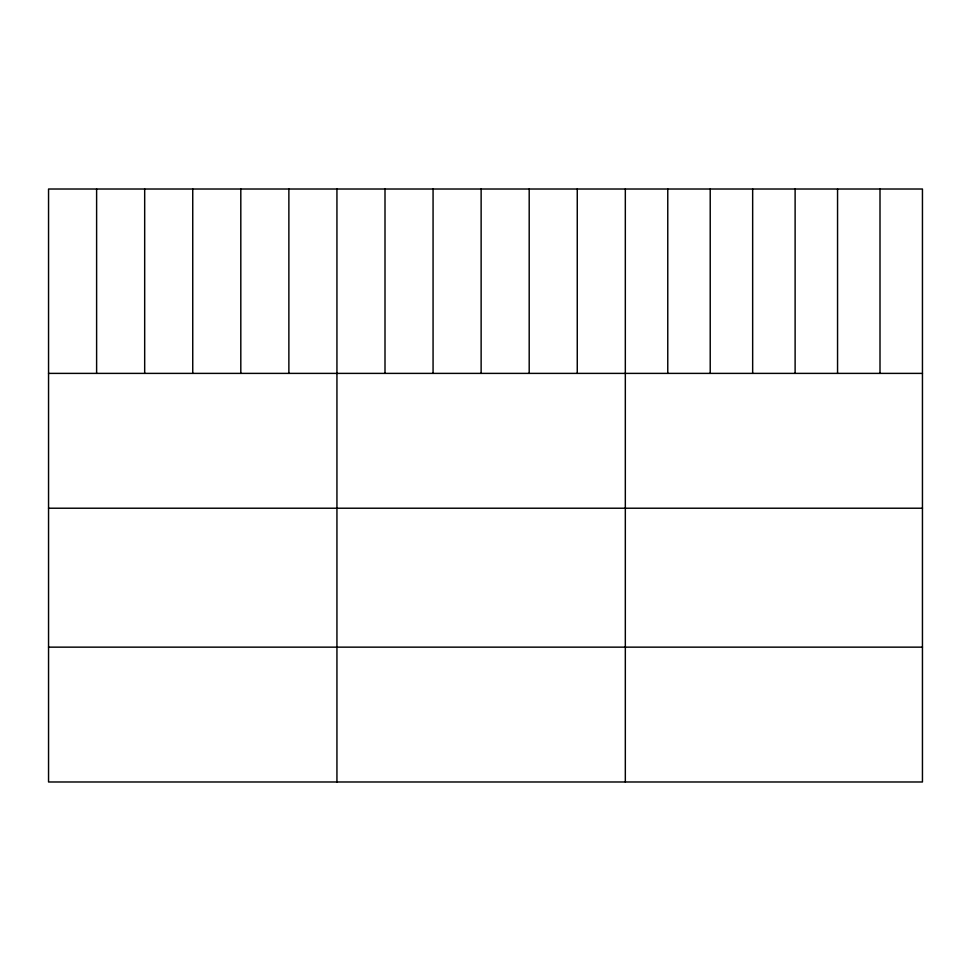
<?xml version="1.0" encoding="UTF-8"?>
<svg xmlns="http://www.w3.org/2000/svg" width="971" height="971" viewBox="0 0 971 971"><rect width="100%" height="100%" fill="white"/><g stroke="black" fill="none" stroke-linecap="round" stroke-linejoin="round"><path stroke-width="1.46" d="M922.45 373.386L922.45 781.983L48.55 781.983L48.55 189.017L922.45 189.017L922.45 373.386L48.55 373.386M48.55 508.221L922.45 508.221M48.55 647.147L922.45 647.147M880.005 189.017L880.005 373.386M837.56 189.017L837.56 373.386M795.115 189.017L795.115 373.386M752.659 189.017L752.659 373.386M710.214 189.017L710.214 373.386M667.769 189.017L667.769 373.386M625.324 189.017L625.324 781.983M577.26 189.017L577.26 373.386M529.195 189.017L529.195 373.386M481.131 189.017L481.131 373.386M433.066 189.017L433.066 373.386M385.002 189.017L385.002 373.386M336.937 189.017L336.937 781.983M288.873 189.017L288.873 373.386M240.808 189.017L240.808 373.386M192.744 189.017L192.744 373.386M144.679 189.017L144.679 373.386M96.615 189.017L96.615 373.386"/></g></svg>
